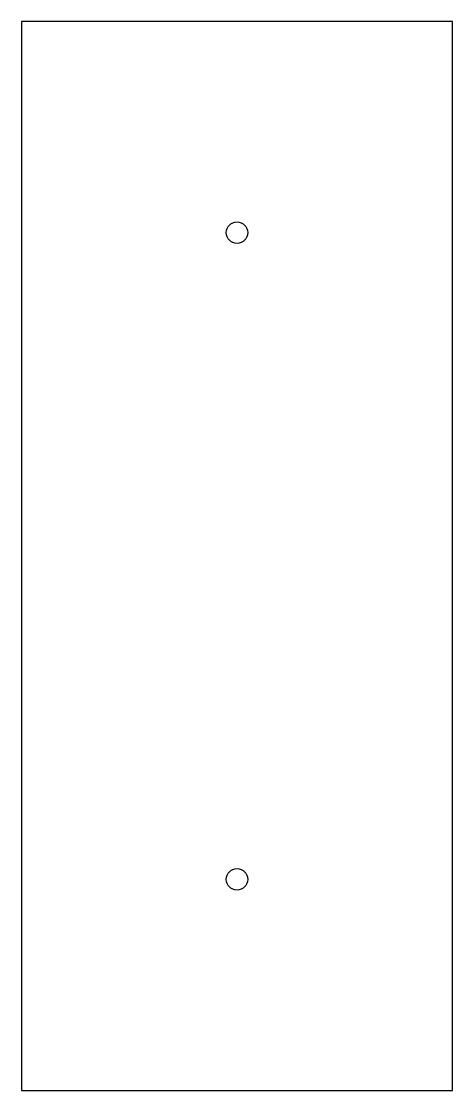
# Model space of a CAD drawing. Header units: millimetres. Extents: x -100 to 100, y -248 to 248.
import ezdxf

# ---------------------------------------------------------------- set-up
doc = ezdxf.new("R2010")
doc.units = ezdxf.units.MM

msp = doc.modelspace()

# ---------------------------------------------------------------- linework, layer by layer
at = {"color": 7, "linetype": 'Continuous', "lineweight": 25}
for p, q in [((-100, 248), (-100, -248)), ((100, 248), (-100, 248)), ((100, -248), (100, 248)), ((-100, -248), (100, -248))]:
    msp.add_line(p, q, dxfattribs=at)
for centre in [(0, 150), (0, -150)]:
    msp.add_circle(centre, 5, dxfattribs=at)

doc.saveas('drawing.dxf')
